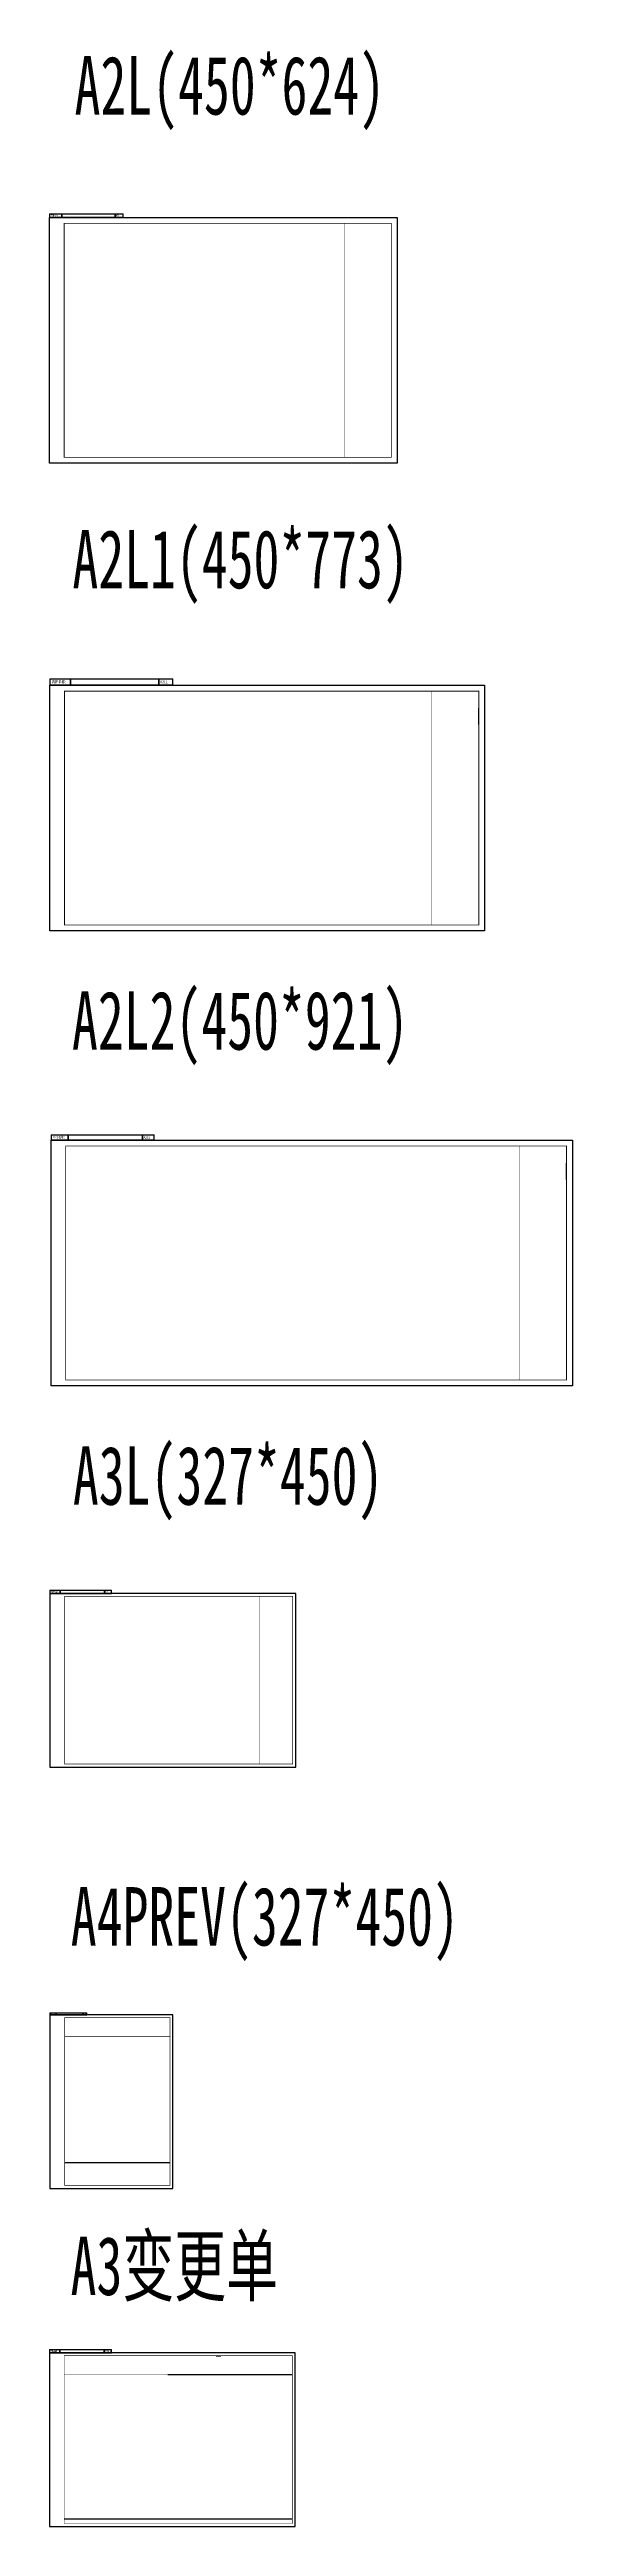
# Model space of a CAD drawing. Header units: millimetres. Extents: x -1582620 to 4754388, y -184455 to 3397362.
# Drawn here: x -686647 to -597287, y 295055 to 718719 of the extents above; entities that cross this region are included whole.
import ezdxf

# ---------------------------------------------------------------- set-up
doc = ezdxf.new("R2010")
doc.units = ezdxf.units.MM
doc.header["$LTSCALE"] = 1000
doc.header["$MEASUREMENT"] = 0
doc.layers.add('C-XREF-INT', color=7, linetype='Continuous')
doc.layers.add('内框', color=8, linetype='Continuous', plot=False)
doc.styles.add('TH-STYLE1', font='Stfangso_0.ttf', dxfattribs={"width": 0.65})
doc.styles.add('黑体', font='')
doc.styles.get('黑体').set_extended_font_data('SimHei')

# ---------------------------------------------------------------- blocks, each defined once
blk = doc.blocks.new('THAPE_A2L_inner')
at = {"layer": '内框'}
for p, q in [((0, 426.6), (0, 420)), ((0, 426.6), (126, 426.6)), ((21, 420), (21, 426.6)), ((21, 426.6), (21, 420)), ((111.8, 420), (111.8, 426.6)), ((111.8, 426.6), (111.8, 420)), ((126, 420), (126, 426.6)), ((0, 420), (21, 420)), ((12, 420), (0, 420)), ((36, 420), (12, 420)), ((21, 420), (111.8, 420)), ((84, 420), (36, 420)), ((126, 420), (84, 420)), ((111.8, 420), (126, 420))]:
    blk.add_line(p, q, dxfattribs=at)
blk.add_lwpolyline([(0, 0), (0, 420), (594, 420), (594, 0)], close=True, dxfattribs=at)
at = {"layer": '内框', "const_width": 1.4}
blk.add_lwpolyline([(25, 410), (25, 10), (584, 10), (584, 410)], close=True, dxfattribs=at)
at = {"layer": '内框', "const_width": 0.5}
blk.add_lwpolyline([(504, 410), (504, 10)], dxfattribs=at)
at = {"layer": '内框', "style": '黑体', "width": 0.8}
for s, p in [('内框名称：', (1.9, 422)), ('A2L', (113.1, 422))]:
    blk.add_text(s, height=3, dxfattribs=at).set_placement(p)
blk.add_attdef('内框名称', (22.1, 422), '', height=3, dxfattribs=at)
blk = doc.blocks.new('THAPE_A2L1_inner')
blk.add_line((733, 353), (733, 381))
at = {"layer": '内框'}
for p, q in [((0, 431), (0, 420)), ((0, 431), (210, 431)), ((35, 420), (35, 431)), ((35, 431), (35, 420)), ((186.3, 420), (186.3, 431)), ((186.3, 431), (186.3, 420)), ((210, 420), (210, 431)), ((0, 420), (35, 420)), ((20, 420), (0, 420)), ((60, 420), (20, 420)), ((35, 420), (186.3, 420)), ((140, 420), (60, 420)), ((210, 420), (140, 420)), ((186.3, 420), (210, 420))]:
    blk.add_line(p, q, dxfattribs=at)
blk.add_lwpolyline([(0, 0), (0, 420), (743, 420), (743, 0)], close=True, dxfattribs=at)
at = {"layer": '内框', "const_width": 1.4}
blk.add_lwpolyline([(25, 410), (25, 10), (733, 10), (733, 410)], close=True, dxfattribs=at)
at = {"layer": '内框', "const_width": 0.5}
blk.add_lwpolyline([(653, 410), (653, 10)], dxfattribs=at)
at = {"layer": '内框', "style": '黑体', "width": 0.8}
for s, p in [('内框名称：', (3.2, 423.3)), ('A2L1', (188.5, 423.3))]:
    blk.add_text(s, height=5, dxfattribs=at).set_placement(p)
blk.add_attdef('内框名称', (36.8, 423.3), '', height=5, dxfattribs=at)
blk = doc.blocks.new('THAPE_A2L2_inner')
blk.add_line((881, 353), (881, 381))
at = {"layer": '内框'}
for p, q in [((0, 429.2), (0, 420)), ((0, 429.2), (176.4, 429.2)), ((29.4, 420), (29.4, 429.2)), ((29.4, 429.2), (29.4, 420)), ((156.5, 420), (156.5, 429.2)), ((156.5, 429.2), (156.5, 420)), ((176.4, 420), (176.4, 429.2)), ((0, 420), (29.4, 420)), ((16.8, 420), (0, 420)), ((50.4, 420), (16.8, 420)), ((29.4, 420), (156.5, 420)), ((117.6, 420), (50.4, 420)), ((176.4, 420), (117.6, 420)), ((156.5, 420), (176.4, 420))]:
    blk.add_line(p, q, dxfattribs=at)
blk.add_lwpolyline([(0, 0), (0, 420), (891, 420), (891, 0)], close=True, dxfattribs=at)
at = {"layer": '内框', "const_width": 1.4}
blk.add_lwpolyline([(25, 410), (25, 10), (881, 10), (881, 410)], close=True, dxfattribs=at)
at = {"layer": '内框', "const_width": 0.5}
blk.add_lwpolyline([(801, 410), (801, 10)], dxfattribs=at)
at = {"layer": '内框', "style": '黑体', "width": 0.8}
for s, p in [('内框名称：', (2.7, 422.8)), ('A2L2', (158.3, 422.8))]:
    blk.add_text(s, height=4.2, dxfattribs=at).set_placement(p)
blk.add_attdef('内框名称', (30.9, 422.8), '', height=4.2, dxfattribs=at)
blk = doc.blocks.new('THAPE_A3L_inner')
at = {"layer": '内框'}
for p, q in [((0, 302.5), (0, 297)), ((0, 302.5), (105, 302.5)), ((0, 297), (17.5, 297)), ((10, 297), (0, 297)), ((30, 297), (10, 297)), ((17.5, 297), (17.5, 302.5)), ((17.5, 302.5), (17.5, 297)), ((17.5, 297), (93.2, 297)), ((70, 297), (30, 297)), ((105, 297), (70, 297)), ((93.2, 297), (93.2, 302.5)), ((93.2, 302.5), (93.2, 297)), ((93.2, 297), (105, 297)), ((105, 297), (105, 302.5))]:
    blk.add_line(p, q, dxfattribs=at)
blk.add_lwpolyline([(0, 0), (420, 0), (420, 297), (0, 297)], close=True, dxfattribs=at)
at = {"layer": '内框', "const_width": 1}
blk.add_lwpolyline([(25, 5), (415, 5), (415, 292), (25, 292)], close=True, dxfattribs=at)
at = {"layer": '内框', "const_width": 0.5}
blk.add_lwpolyline([(357.6, 292), (357.6, 5)], dxfattribs=at)
at = {"layer": '内框', "style": '黑体', "width": 0.8}
for s, p in [('内框名称：', (1.6, 298.7)), ('A3L', (94.2, 298.7))]:
    blk.add_text(s, height=2.5, dxfattribs=at).set_placement(p)
blk.add_attdef('内框名称', (18.4, 298.7), '', height=2.5, dxfattribs=at)
blk = doc.blocks.new('THAPE_A3变更单(G)_inner')
at = {"layer": '内框'}
for p, q in [((0, 302.5), (0, 297)), ((0, 302.5), (106, 302.5)), ((0, 297), (17.5, 297)), ((10, 297), (0, 297)), ((30, 297), (10, 297)), ((17.5, 297), (17.5, 302.5)), ((17.5, 302.5), (17.5, 297)), ((17.5, 297), (93.2, 297)), ((70, 297), (30, 297)), ((105, 297), (70, 297)), ((93.2, 297), (93.2, 302.5)), ((93.2, 302.5), (93.2, 297)), ((93.2, 297), (106, 297)), ((106, 297), (106, 302.5)), ((202, 260), (415, 260)), ((284.5, 292), (292.5, 292)), ((25, 13), (415, 13))]:
    blk.add_line(p, q, dxfattribs=at)
blk.add_lwpolyline([(0, 0), (420, 0), (420, 297), (0, 297)], close=True, dxfattribs=at)
for points, const_width in [([(25, 5), (415, 5), (415, 292), (25, 292)], 1), ([(25, 292), (25, 260), (415, 260), (415, 292)], 0.7)]:
    blk.add_lwpolyline(points, close=True, dxfattribs=dict(at, const_width=const_width))
at = {"layer": '内框', "style": '黑体', "width": 0.8}
for s, p in [('内框名称：', (1.6, 298.7)), ('A3变更单', (93.9, 298.6))]:
    blk.add_text(s, height=2.5, dxfattribs=at).set_placement(p)
blk.add_attdef('内框名称', (18.4, 298.7), '', height=2.5, dxfattribs=at)
blk = doc.blocks.new('THAPE_A4PREV(G)_inner')
at = {"layer": '内框'}
for p, q in [((0, 300.3), (0, 297)), ((0, 300.3), (63, 300.3)), ((0, 297), (10.5, 297)), ((6, 297), (0, 297)), ((18, 297), (6, 297)), ((10.5, 297), (10.5, 300.3)), ((10.5, 300.3), (10.5, 297)), ((10.5, 297), (55.9, 297)), ((42, 297), (18, 297)), ((63, 297), (42, 297)), ((55.9, 297), (55.9, 300.3)), ((55.9, 300.3), (55.9, 297)), ((55.9, 297), (63, 297)), ((63, 297), (63, 300.3)), ((25, 44), (205, 44))]:
    blk.add_line(p, q, dxfattribs=at)
blk.add_lwpolyline([(0, 0), (210, 0), (210, 297), (0, 297)], close=True, dxfattribs=at)
for points, const_width in [([(25, 5), (205, 5), (205, 292), (25, 292)], 1), ([(25, 292), (25, 260), (205, 260), (205, 292)], 0.7)]:
    blk.add_lwpolyline(points, close=True, dxfattribs=dict(at, const_width=const_width))
at = {"layer": '内框', "style": '黑体', "width": 0.8}
for s, p in [('内框名称：', (0.9, 298)), ('A4PREV', (56.5, 298))]:
    blk.add_text(s, height=1.5, dxfattribs=at).set_placement(p)
blk.add_attdef('内框名称', (11, 298), '', height=1.5, dxfattribs=at)

msp = doc.modelspace()

# ---------------------------------------------------------------- block references
at = {"layer": 'C-XREF-INT', "xscale": 100, "yscale": 100, "zscale": 100}
for name, p in [('THAPE_A4PREV(G)_inner', (-686578.58, 352888.09)), ('THAPE_A3变更单(G)_inner', (-686647.23, 295054.7))]:
    msp.add_blockref(name, p, dxfattribs=at)
at = {"layer": '内框', "xscale": 100, "yscale": 100, "zscale": 100}
for name, p in [('THAPE_A2L_inner', (-686641.88, 647980.75)), ('THAPE_A2L1_inner', (-686594.67, 567976.77)), ('THAPE_A2L2_inner', (-686387.42, 490166.31)), ('THAPE_A3L_inner', (-686586.67, 424949.54))]:
    msp.add_blockref(name, p, dxfattribs=at)

# ---------------------------------------------------------------- texts
at = {"layer": '内框', "char_height": 10000, "attachment_point": 1, "style": 'TH-STYLE1'}
for s, insert, width in [('A2L(450*624)', (-682377.24, 717590), 30007.3099), ('A2L1(450*773)', (-682747.09, 636562.2), 30007.3099), ('A2L2(450*921)', (-682820.19, 557654.3), 30007.3099), ('A3L(327*450)', (-682662.35, 479805.99), 30007.3099), ('A4PREV(327*450)', (-683023.47, 404410.91), 30007.3099), ('A3变更单', (-683055.71, 344636.92), 42776.4939)]:
    msp.add_mtext(s, dxfattribs=dict(at, insert=insert, width=width))

doc.saveas('drawing.dxf')
